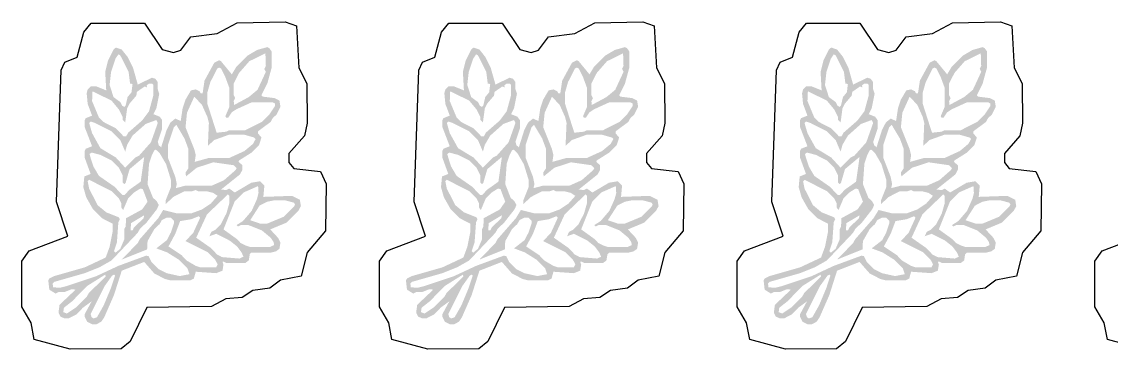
# Model space of a CAD drawing. Header units: millimetres. Extents: x 4 to 281, y 4 to 80.
# Drawn here: x 3.9 to 80.1, y 57.1 to 80.1 of the extents above; entities that cross this region are included whole.
import ezdxf

# ---------------------------------------------------------------- set-up
doc = ezdxf.new("R2010")
doc.units = ezdxf.units.MM
doc.layers.add('CUT', color=1, linetype='Continuous')
doc.layers.add('RASTER', color=7, linetype='Continuous')

msp = doc.modelspace()

# ---------------------------------------------------------------- hatches: boundary and pattern name
at = {"layer": 'RASTER'}
h = msp.add_hatch(color=7, dxfattribs=at)
h.paths.add_polyline_path([(10.446, 78.281), (10.855, 78.138), (11.263, 77.627), (11.641, 76.881), (11.978, 75.686), (12.969, 76.166), (13.204, 76.095), (13.378, 75.86), (13.378, 75.349), (13.48, 75.042), (13.276, 74.021), (13.072, 73.612), (13.511, 73.439), (13.684, 73.204), (13.684, 72.591), (13.378, 71.671), (13.449, 71.436), (13.613, 71.293), (13.991, 72.489), (14.267, 73.03), (14.604, 73.306), (14.982, 73.132), (15.115, 74.021), (15.319, 74.634), (15.697, 75.277), (16.034, 75.349), (16.31, 75.216), (16.371, 75.073), (16.514, 75.073), (16.647, 75.962), (17.331, 77.218), (17.669, 77.392), (17.801, 77.321), (18.557, 76.401), (18.864, 76.912), (19.681, 77.729), (20.325, 78.107), (21.04, 78.311), (21.173, 78.24), (21.346, 78.005), (21.346, 76.881), (21.04, 75.758), (20.631, 74.94), (20.733, 74.838), (21.551, 74.736), (21.888, 74.562), (21.959, 74.123), (21.683, 73.582), (21.418, 73.336), (21.275, 73.071), (20.396, 72.417), (20.396, 72.254), (20.631, 71.978), (20.457, 71.436), (19.947, 70.926), (19.068, 70.374), (19.027, 70.272), (19.303, 70.037), (19.303, 69.73), (19.129, 69.393), (17.801, 68.331), (18.179, 68.3), (18.384, 68.402), (18.762, 68.126), (19.916, 68.811), (20.529, 68.913), (20.835, 68.607), (20.764, 67.82), (22.776, 67.892), (23.318, 67.616), (23.389, 67.176), (23.216, 66.839), (22.398, 66.022), (21.244, 65.542), (21.785, 64.96), (21.959, 64.623), (21.888, 64.183), (21.653, 64.01), (21.244, 63.907), (19.916, 63.907), (19.814, 63.805), (19.742, 63.366), (19.507, 63.192), (18.179, 63.192), (17.975, 63.294), (17.904, 63.264), (17.975, 63.09), (17.904, 62.651), (17.464, 62.477), (16.034, 62.579), (15.901, 62.099), (15.625, 61.966), (14.297, 61.966), (13.889, 62.069), (13.143, 62.447), (12.428, 63.264), (10.855, 62.651), (10.313, 60.945), (9.629, 59.382), (9.425, 59.075), (9.087, 58.902), (8.781, 58.902), (8.444, 59.075), (8.27, 59.413), (8.27, 59.617), (8.75, 60.506), (8.137, 60.056), (7.688, 59.586), (7.146, 59.31), (6.84, 59.31), (6.564, 59.443), (6.431, 59.719), (6.503, 60.26), (7.627, 61.323), (7.351, 61.353), (6.84, 61.149), (6.431, 61.149), (6.227, 61.047), (5.788, 61.323), (5.716, 61.966), (5.788, 62.099), (6.125, 62.273), (8.27, 62.886), (9.731, 63.57), (10.007, 64.316), (10.211, 65.338), (10.211, 65.951), (9.465, 66.329), (8.852, 66.941), (8.372, 67.789), (8.168, 68.504), (8.24, 69.25), (8.679, 69.424), (8.27, 70.548), (8.27, 71.058), (8.342, 71.191), (8.781, 71.365), (8.27, 72.693), (8.27, 73.204), (8.342, 73.336), (8.781, 73.51), (8.474, 74.327), (8.403, 75.073), (8.474, 75.349), (8.679, 75.553), (9.087, 75.553), (9.772, 75.277), (9.7, 76.575), (9.905, 77.392), (10.283, 78.138)])
h.paths.add_polyline_path([(20.907, 77.872), (19.783, 77.321), (19.068, 76.503), (18.69, 75.758), (18.69, 74.94), (18.792, 74.736), (18.69, 74.532), (18.721, 74.256), (19.742, 74.808), (20.355, 75.318), (20.938, 76.575), (20.835, 76.779), (20.938, 76.983)])
h.paths.add_polyline_path([(10.62, 77.801), (10.415, 77.494), (10.109, 76.575), (10.007, 75.655), (10.283, 74.808), (10.753, 74.46), (10.896, 74.195), (11.028, 74.123), (11.131, 74.225), (11.263, 74.808), (11.539, 75.145), (11.611, 75.727), (11.437, 75.758), (11.335, 76.575), (10.753, 77.729)])
h.paths.add_polyline_path([(17.669, 76.881), (17.536, 76.81), (17.056, 75.86), (16.851, 75.145), (16.851, 74.327), (17.495, 72.315), (18.179, 72.386), (18.384, 72.489), (19.507, 72.489), (20.662, 73.071), (21.173, 73.582), (21.581, 74.195), (21.581, 74.358), (21.448, 74.43), (19.916, 74.43), (18.864, 73.949), (18.557, 73.745), (18.312, 73.377), (18.149, 73.377), (18.108, 73.479), (18.384, 74.123), (18.384, 75.451), (18.108, 76.197), (17.801, 76.81)])
h.paths.add_polyline_path([(12.765, 75.758), (12.591, 75.625), (12.632, 75.482), (12.459, 75.553), (11.917, 75.175), (11.876, 74.91), (11.406, 74.358), (11.233, 74.021), (11.1, 73.03), (10.926, 73.204), (10.926, 73.408), (10.65, 73.949), (10.14, 74.562), (8.812, 75.216), (8.781, 74.532), (9.261, 73.377), (9.568, 73.071), (10.446, 72.621), (10.998, 72.049), (11.161, 72.049), (11.304, 72.315), (12.285, 73.173), (12.765, 73.817), (13.072, 74.94), (13.072, 75.655), (12.969, 75.758)])
h.paths.add_polyline_path([(15.932, 74.838), (15.421, 73.714), (15.319, 72.693), (15.932, 71.161), (16.034, 70.752), (15.963, 70.272), (16.953, 70.548), (18.384, 70.548), (19.436, 71.028), (20.049, 71.539), (20.222, 71.876), (20.12, 71.978), (19.405, 72.182), (18.384, 72.182), (17.331, 71.804), (16.882, 71.395), (16.953, 72.999), (16.851, 73.408), (16.473, 74.256)])
h.paths.add_polyline_path([(13.276, 73.204), (12.53, 72.928), (11.611, 72.111), (11.233, 71.467), (11.1, 70.987), (10.753, 71.804), (10.14, 72.417), (8.985, 72.999), (8.679, 73.102), (8.577, 72.999), (8.781, 72.284), (9.363, 71.232), (10.446, 70.578), (11.1, 69.863), (11.815, 70.578), (12.081, 70.721), (12.898, 71.641), (13.378, 72.999)])
h.paths.add_polyline_path([(14.675, 72.867), (14.502, 72.693), (14.093, 71.467), (14.093, 70.548), (14.604, 69.22), (14.706, 68.709), (14.635, 68.433), (15.319, 68.607), (17.158, 68.607), (18.006, 68.985), (18.823, 69.7), (18.894, 69.832), (18.69, 70.037), (17.26, 70.241), (16.106, 69.863), (15.35, 69.25), (15.319, 69.526), (15.523, 69.832), (15.523, 71.161), (15.247, 71.906)])
h.paths.add_polyline_path([(13.245, 71.13), (13.143, 71.089), (12.969, 70.752), (12.765, 70.139), (12.663, 68.709), (13.041, 67.759), (13.306, 67.514), (13.449, 67.248), (13.306, 66.941), (12.591, 66.022), (12.121, 65.573), (11.978, 65.307), (10.14, 63.366), (9.292, 62.886), (8.27, 62.477), (6.125, 61.864), (6.023, 61.762), (6.053, 61.486), (6.533, 61.456), (6.942, 61.558), (9.087, 62.273), (10.62, 62.988), (12.561, 63.703), (12.734, 63.672), (12.939, 63.264), (13.449, 62.753), (13.991, 62.477), (14.91, 62.273), (15.595, 62.406), (15.452, 62.814), (14.839, 63.427), (14.022, 63.938), (13.276, 64.214), (14.022, 64.796), (14.297, 65.338), (14.502, 65.951), (14.502, 66.155), (14.297, 66.359), (13.991, 66.359), (13.654, 66.186), (13.511, 65.92), (13.143, 65.573), (12.663, 64.725), (12.632, 64.142), (10.855, 63.427), (11.978, 64.592), (12.121, 64.857), (13.409, 66.329), (13.756, 66.901), (14.706, 66.666), (15.728, 66.666), (16.473, 66.941), (17.086, 67.35), (17.566, 67.892), (17.26, 68.096), (16.851, 68.198), (16.238, 68.198), (16.034, 68.3), (15.728, 68.198), (15.217, 68.198), (14.471, 67.82), (13.919, 67.309), (13.919, 67.554), (14.297, 68.504), (14.297, 69.015), (13.96, 70.108), (13.511, 70.885)])
h.paths.add_polyline_path([(8.75, 70.926), (8.607, 70.823), (8.679, 70.548), (8.883, 69.935), (9.261, 69.291), (10.344, 68.535), (10.896, 67.963), (11.059, 67.963), (11.406, 68.331), (12.183, 68.882), (12.428, 70.619), (11.406, 69.761), (11.131, 68.811), (11.028, 68.709), (10.926, 68.811), (10.926, 69.322), (10.65, 69.863), (10.14, 70.374), (9.394, 70.752)])
h.paths.add_polyline_path([(8.577, 69.015), (8.474, 68.913), (8.577, 68.402), (9.159, 67.248), (9.772, 66.737), (10.65, 66.39), (10.722, 66.257), (10.62, 66.053), (10.518, 64.623), (10.313, 64.01), (10.415, 63.907), (10.753, 64.183), (11.028, 64.827), (11.028, 65.542), (11.131, 65.746), (11.161, 66.329), (12.285, 66.941), (12.663, 67.483), (12.326, 68.372), (12.152, 68.402), (11.713, 68.126), (11.304, 67.718), (10.957, 66.901), (10.824, 67.074), (10.824, 67.381), (10.65, 67.718), (10.14, 68.229)])
h.paths.add_polyline_path([(20.396, 68.576), (19.375, 68.126), (18.762, 67.514), (17.975, 65.542), (18.925, 64.857), (19.17, 64.592), (19.507, 64.418), (19.814, 64.316), (21.244, 64.316), (21.52, 64.449), (21.479, 64.653), (21.275, 64.96), (20.662, 65.47), (19.712, 65.848), (19.201, 65.848), (18.997, 65.746), (18.894, 65.848), (19.334, 66.124), (19.947, 66.839), (20.325, 67.687), (20.427, 68.096)])
h.paths.add_polyline_path([(18.281, 67.994), (16.821, 66.594), (16.065, 64.96), (17.086, 64.245), (17.536, 63.775), (17.873, 63.601), (19.099, 63.499), (19.375, 63.632), (19.232, 63.938), (18.925, 64.347), (18.414, 64.755), (17.464, 65.235), (16.984, 65.062), (17.127, 65.368), (17.393, 65.511), (17.801, 65.92), (18.179, 66.666), (18.384, 67.381), (18.384, 67.892)])
h.paths.add_polyline_path([(21.551, 67.585), (21.04, 67.483), (20.498, 67.207), (19.844, 66.186), (20.529, 65.951), (21.04, 65.951), (22.194, 66.431), (22.909, 67.146), (22.981, 67.279), (22.909, 67.411), (22.266, 67.585)])
h.paths.add_polyline_path([(12.428, 66.533), (11.509, 65.981), (11.468, 65.47), (11.611, 65.47), (11.713, 65.675), (12.387, 66.329)])
h.paths.add_polyline_path([(16.238, 66.461), (15.728, 66.257), (14.941, 66.124), (14.604, 65.235), (14.124, 64.347), (15.043, 63.734), (15.39, 63.366), (16.034, 62.988), (16.341, 62.886), (17.464, 62.886), (17.566, 63.09), (17.393, 63.427), (16.882, 63.938), (15.319, 64.725), (15.86, 65.307), (16.341, 66.359)])
h.paths.add_polyline_path([(9.7, 62.375), (8.444, 61.588), (7.381, 60.506), (6.809, 60.056), (6.768, 59.75), (7.014, 59.647), (7.688, 60.097), (8.403, 60.812), (8.546, 61.078), (9.731, 62.242)])
h.paths.add_polyline_path([(10.313, 62.375), (10.18, 62.304), (9.67, 61.588), (8.679, 59.617), (8.75, 59.382), (8.883, 59.31), (9.118, 59.382), (9.598, 60.23), (10.109, 61.456), (10.385, 62.304)])
h = msp.add_hatch(color=7, dxfattribs=at)
h.paths.add_polyline_path([(35.47, 78.281), (35.879, 78.138), (36.287, 77.627), (36.665, 76.881), (37.002, 75.686), (37.993, 76.166), (38.228, 76.095), (38.402, 75.86), (38.402, 75.349), (38.504, 75.042), (38.3, 74.021), (38.095, 73.612), (38.535, 73.439), (38.708, 73.204), (38.708, 72.591), (38.402, 71.671), (38.473, 71.436), (38.637, 71.293), (39.015, 72.489), (39.291, 73.03), (39.628, 73.306), (40.006, 73.132), (40.138, 74.021), (40.343, 74.634), (40.721, 75.277), (41.058, 75.349), (41.334, 75.216), (41.395, 75.073), (41.538, 75.073), (41.671, 75.962), (42.355, 77.218), (42.692, 77.392), (42.825, 77.321), (43.581, 76.401), (43.888, 76.912), (44.705, 77.729), (45.348, 78.107), (46.064, 78.311), (46.196, 78.24), (46.37, 78.005), (46.37, 76.881), (46.064, 75.758), (45.655, 74.94), (45.757, 74.838), (46.574, 74.736), (46.911, 74.562), (46.983, 74.123), (46.707, 73.582), (46.442, 73.336), (46.299, 73.071), (45.42, 72.417), (45.42, 72.254), (45.655, 71.978), (45.481, 71.436), (44.97, 70.926), (44.092, 70.374), (44.051, 70.272), (44.327, 70.037), (44.327, 69.73), (44.153, 69.393), (42.825, 68.331), (43.203, 68.3), (43.407, 68.402), (43.785, 68.126), (44.94, 68.811), (45.553, 68.913), (45.859, 68.607), (45.788, 67.82), (47.8, 67.892), (48.342, 67.616), (48.413, 67.176), (48.24, 66.839), (47.422, 66.022), (46.268, 65.542), (46.809, 64.96), (46.983, 64.623), (46.911, 64.183), (46.677, 64.01), (46.268, 63.907), (44.94, 63.907), (44.838, 63.805), (44.766, 63.366), (44.531, 63.192), (43.203, 63.192), (42.999, 63.294), (42.927, 63.264), (42.999, 63.09), (42.927, 62.651), (42.488, 62.477), (41.058, 62.579), (40.925, 62.099), (40.649, 61.966), (39.321, 61.966), (38.913, 62.069), (38.167, 62.447), (37.452, 63.264), (35.879, 62.651), (35.337, 60.945), (34.653, 59.382), (34.448, 59.075), (34.111, 58.902), (33.805, 58.902), (33.468, 59.075), (33.294, 59.413), (33.294, 59.617), (33.774, 60.506), (33.161, 60.056), (32.712, 59.586), (32.17, 59.31), (31.864, 59.31), (31.588, 59.443), (31.455, 59.719), (31.527, 60.26), (32.65, 61.323), (32.375, 61.353), (31.864, 61.149), (31.455, 61.149), (31.251, 61.047), (30.812, 61.323), (30.74, 61.966), (30.812, 62.099), (31.149, 62.273), (33.294, 62.886), (34.755, 63.57), (35.031, 64.316), (35.235, 65.338), (35.235, 65.951), (34.489, 66.329), (33.876, 66.941), (33.396, 67.789), (33.192, 68.504), (33.263, 69.25), (33.703, 69.424), (33.294, 70.548), (33.294, 71.058), (33.365, 71.191), (33.805, 71.365), (33.294, 72.693), (33.294, 73.204), (33.365, 73.336), (33.805, 73.51), (33.498, 74.327), (33.427, 75.073), (33.498, 75.349), (33.703, 75.553), (34.111, 75.553), (34.796, 75.277), (34.724, 76.575), (34.928, 77.392), (35.306, 78.138)])
h.paths.add_polyline_path([(45.931, 77.872), (44.807, 77.321), (44.092, 76.503), (43.714, 75.758), (43.714, 74.94), (43.816, 74.736), (43.714, 74.532), (43.745, 74.256), (44.766, 74.808), (45.379, 75.318), (45.961, 76.575), (45.859, 76.779), (45.961, 76.983)])
h.paths.add_polyline_path([(35.644, 77.801), (35.439, 77.494), (35.133, 76.575), (35.031, 75.655), (35.306, 74.808), (35.776, 74.46), (35.919, 74.195), (36.052, 74.123), (36.154, 74.225), (36.287, 74.808), (36.563, 75.145), (36.635, 75.727), (36.461, 75.758), (36.359, 76.575), (35.776, 77.729)])
h.paths.add_polyline_path([(42.692, 76.881), (42.56, 76.81), (42.079, 75.86), (41.875, 75.145), (41.875, 74.327), (42.519, 72.315), (43.203, 72.386), (43.407, 72.489), (44.531, 72.489), (45.686, 73.071), (46.196, 73.582), (46.605, 74.195), (46.605, 74.358), (46.472, 74.43), (44.94, 74.43), (43.888, 73.949), (43.581, 73.745), (43.336, 73.377), (43.173, 73.377), (43.132, 73.479), (43.407, 74.123), (43.407, 75.451), (43.132, 76.197), (42.825, 76.81)])
h.paths.add_polyline_path([(37.789, 75.758), (37.615, 75.625), (37.656, 75.482), (37.482, 75.553), (36.941, 75.175), (36.9, 74.91), (36.43, 74.358), (36.257, 74.021), (36.124, 73.03), (35.95, 73.204), (35.95, 73.408), (35.674, 73.949), (35.163, 74.562), (33.835, 75.216), (33.805, 74.532), (34.285, 73.377), (34.591, 73.071), (35.47, 72.621), (36.022, 72.049), (36.185, 72.049), (36.328, 72.315), (37.309, 73.173), (37.789, 73.817), (38.095, 74.94), (38.095, 75.655), (37.993, 75.758)])
h.paths.add_polyline_path([(40.956, 74.838), (40.445, 73.714), (40.343, 72.693), (40.956, 71.161), (41.058, 70.752), (40.986, 70.272), (41.977, 70.548), (43.407, 70.548), (44.46, 71.028), (45.073, 71.539), (45.246, 71.876), (45.144, 71.978), (44.429, 72.182), (43.407, 72.182), (42.355, 71.804), (41.906, 71.395), (41.977, 72.999), (41.875, 73.408), (41.497, 74.256)])
h.paths.add_polyline_path([(38.3, 73.204), (37.554, 72.928), (36.635, 72.111), (36.257, 71.467), (36.124, 70.987), (35.776, 71.804), (35.163, 72.417), (34.009, 72.999), (33.703, 73.102), (33.6, 72.999), (33.805, 72.284), (34.387, 71.232), (35.47, 70.578), (36.124, 69.863), (36.839, 70.578), (37.104, 70.721), (37.922, 71.641), (38.402, 72.999)])
h.paths.add_polyline_path([(39.699, 72.867), (39.526, 72.693), (39.117, 71.467), (39.117, 70.548), (39.628, 69.22), (39.73, 68.709), (39.658, 68.433), (40.343, 68.607), (42.182, 68.607), (43.03, 68.985), (43.847, 69.7), (43.918, 69.832), (43.714, 70.037), (42.284, 70.241), (41.129, 69.863), (40.373, 69.25), (40.343, 69.526), (40.547, 69.832), (40.547, 71.161), (40.271, 71.906)])
h.paths.add_polyline_path([(38.269, 71.13), (38.167, 71.089), (37.993, 70.752), (37.789, 70.139), (37.687, 68.709), (38.065, 67.759), (38.33, 67.514), (38.473, 67.248), (38.33, 66.941), (37.615, 66.022), (37.145, 65.573), (37.002, 65.307), (35.163, 63.366), (34.316, 62.886), (33.294, 62.477), (31.149, 61.864), (31.047, 61.762), (31.077, 61.486), (31.557, 61.456), (31.966, 61.558), (34.111, 62.273), (35.644, 62.988), (37.585, 63.703), (37.758, 63.672), (37.963, 63.264), (38.473, 62.753), (39.015, 62.477), (39.934, 62.273), (40.619, 62.406), (40.476, 62.814), (39.863, 63.427), (39.045, 63.938), (38.3, 64.214), (39.045, 64.796), (39.321, 65.338), (39.526, 65.951), (39.526, 66.155), (39.321, 66.359), (39.015, 66.359), (38.678, 66.186), (38.535, 65.92), (38.167, 65.573), (37.687, 64.725), (37.656, 64.142), (35.879, 63.427), (37.002, 64.592), (37.145, 64.857), (38.432, 66.329), (38.78, 66.901), (39.73, 66.666), (40.751, 66.666), (41.497, 66.941), (42.11, 67.35), (42.59, 67.892), (42.284, 68.096), (41.875, 68.198), (41.262, 68.198), (41.058, 68.3), (40.751, 68.198), (40.241, 68.198), (39.495, 67.82), (38.943, 67.309), (38.943, 67.554), (39.321, 68.504), (39.321, 69.015), (38.984, 70.108), (38.535, 70.885)])
h.paths.add_polyline_path([(33.774, 70.926), (33.631, 70.823), (33.703, 70.548), (33.907, 69.935), (34.285, 69.291), (35.368, 68.535), (35.919, 67.963), (36.083, 67.963), (36.43, 68.331), (37.207, 68.882), (37.452, 70.619), (36.43, 69.761), (36.154, 68.811), (36.052, 68.709), (35.95, 68.811), (35.95, 69.322), (35.674, 69.863), (35.163, 70.374), (34.418, 70.752)])
h.paths.add_polyline_path([(33.6, 69.015), (33.498, 68.913), (33.6, 68.402), (34.183, 67.248), (34.796, 66.737), (35.674, 66.39), (35.746, 66.257), (35.644, 66.053), (35.541, 64.623), (35.337, 64.01), (35.439, 63.907), (35.776, 64.183), (36.052, 64.827), (36.052, 65.542), (36.154, 65.746), (36.185, 66.329), (37.309, 66.941), (37.687, 67.483), (37.35, 68.372), (37.176, 68.402), (36.737, 68.126), (36.328, 67.718), (35.981, 66.901), (35.848, 67.074), (35.848, 67.381), (35.674, 67.718), (35.163, 68.229)])
h.paths.add_polyline_path([(45.42, 68.576), (44.398, 68.126), (43.785, 67.514), (42.999, 65.542), (43.949, 64.857), (44.194, 64.592), (44.531, 64.418), (44.838, 64.316), (46.268, 64.316), (46.544, 64.449), (46.503, 64.653), (46.299, 64.96), (45.686, 65.47), (44.736, 65.848), (44.225, 65.848), (44.02, 65.746), (43.918, 65.848), (44.358, 66.124), (44.97, 66.839), (45.348, 67.687), (45.451, 68.096)])
h.paths.add_polyline_path([(43.305, 67.994), (41.844, 66.594), (41.089, 64.96), (42.11, 64.245), (42.56, 63.775), (42.897, 63.601), (44.123, 63.499), (44.398, 63.632), (44.255, 63.938), (43.949, 64.347), (43.438, 64.755), (42.488, 65.235), (42.008, 65.062), (42.151, 65.368), (42.417, 65.511), (42.825, 65.92), (43.203, 66.666), (43.407, 67.381), (43.407, 67.892)])
h.paths.add_polyline_path([(46.574, 67.585), (46.064, 67.483), (45.522, 67.207), (44.868, 66.186), (45.553, 65.951), (46.064, 65.951), (47.218, 66.431), (47.933, 67.146), (48.005, 67.279), (47.933, 67.411), (47.289, 67.585)])
h.paths.add_polyline_path([(37.452, 66.533), (36.532, 65.981), (36.491, 65.47), (36.635, 65.47), (36.737, 65.675), (37.411, 66.329)])
h.paths.add_polyline_path([(41.262, 66.461), (40.751, 66.257), (39.965, 66.124), (39.628, 65.235), (39.148, 64.347), (40.067, 63.734), (40.414, 63.366), (41.058, 62.988), (41.364, 62.886), (42.488, 62.886), (42.59, 63.09), (42.417, 63.427), (41.906, 63.938), (40.343, 64.725), (40.884, 65.307), (41.364, 66.359)])
h.paths.add_polyline_path([(34.724, 62.375), (33.468, 61.588), (32.405, 60.506), (31.833, 60.056), (31.792, 59.75), (32.037, 59.647), (32.712, 60.097), (33.427, 60.812), (33.57, 61.078), (34.755, 62.242)])
h.paths.add_polyline_path([(35.337, 62.375), (35.204, 62.304), (34.694, 61.588), (33.703, 59.617), (33.774, 59.382), (33.907, 59.31), (34.142, 59.382), (34.622, 60.23), (35.133, 61.456), (35.409, 62.304)])
h = msp.add_hatch(color=7, dxfattribs=at)
h.paths.add_polyline_path([(60.494, 78.281), (60.902, 78.138), (61.311, 77.627), (61.689, 76.881), (62.026, 75.686), (63.017, 76.166), (63.252, 76.095), (63.426, 75.86), (63.426, 75.349), (63.528, 75.042), (63.323, 74.021), (63.119, 73.612), (63.558, 73.439), (63.732, 73.204), (63.732, 72.591), (63.426, 71.671), (63.497, 71.436), (63.661, 71.293), (64.039, 72.489), (64.314, 73.03), (64.652, 73.306), (65.03, 73.132), (65.162, 74.021), (65.367, 74.634), (65.745, 75.277), (66.082, 75.349), (66.358, 75.216), (66.419, 75.073), (66.562, 75.073), (66.695, 75.962), (67.379, 77.218), (67.716, 77.392), (67.849, 77.321), (68.605, 76.401), (68.911, 76.912), (69.729, 77.729), (70.372, 78.107), (71.087, 78.311), (71.22, 78.24), (71.394, 78.005), (71.394, 76.881), (71.087, 75.758), (70.679, 74.94), (70.781, 74.838), (71.598, 74.736), (71.935, 74.562), (72.007, 74.123), (71.731, 73.582), (71.465, 73.336), (71.322, 73.071), (70.444, 72.417), (70.444, 72.254), (70.679, 71.978), (70.505, 71.436), (69.994, 70.926), (69.116, 70.374), (69.075, 70.272), (69.351, 70.037), (69.351, 69.73), (69.177, 69.393), (67.849, 68.331), (68.227, 68.3), (68.431, 68.402), (68.809, 68.126), (69.964, 68.811), (70.577, 68.913), (70.883, 68.607), (70.812, 67.82), (72.824, 67.892), (73.365, 67.616), (73.437, 67.176), (73.263, 66.839), (72.446, 66.022), (71.292, 65.542), (71.833, 64.96), (72.007, 64.623), (71.935, 64.183), (71.7, 64.01), (71.292, 63.907), (69.964, 63.907), (69.862, 63.805), (69.79, 63.366), (69.555, 63.192), (68.227, 63.192), (68.023, 63.294), (67.951, 63.264), (68.023, 63.09), (67.951, 62.651), (67.512, 62.477), (66.082, 62.579), (65.949, 62.099), (65.673, 61.966), (64.345, 61.966), (63.936, 62.069), (63.191, 62.447), (62.476, 63.264), (60.902, 62.651), (60.361, 60.945), (59.677, 59.382), (59.472, 59.075), (59.135, 58.902), (58.829, 58.902), (58.491, 59.075), (58.318, 59.413), (58.318, 59.617), (58.798, 60.506), (58.185, 60.056), (57.736, 59.586), (57.194, 59.31), (56.888, 59.31), (56.612, 59.443), (56.479, 59.719), (56.551, 60.26), (57.674, 61.323), (57.398, 61.353), (56.888, 61.149), (56.479, 61.149), (56.275, 61.047), (55.835, 61.323), (55.764, 61.966), (55.835, 62.099), (56.173, 62.273), (58.318, 62.886), (59.779, 63.57), (60.054, 64.316), (60.259, 65.338), (60.259, 65.951), (59.513, 66.329), (58.9, 66.941), (58.42, 67.789), (58.216, 68.504), (58.287, 69.25), (58.726, 69.424), (58.318, 70.548), (58.318, 71.058), (58.389, 71.191), (58.829, 71.365), (58.318, 72.693), (58.318, 73.204), (58.389, 73.336), (58.829, 73.51), (58.522, 74.327), (58.451, 75.073), (58.522, 75.349), (58.726, 75.553), (59.135, 75.553), (59.82, 75.277), (59.748, 76.575), (59.952, 77.392), (60.33, 78.138)])
h.paths.add_polyline_path([(70.955, 77.872), (69.831, 77.321), (69.116, 76.503), (68.738, 75.758), (68.738, 74.94), (68.84, 74.736), (68.738, 74.532), (68.768, 74.256), (69.79, 74.808), (70.403, 75.318), (70.985, 76.575), (70.883, 76.779), (70.985, 76.983)])
h.paths.add_polyline_path([(60.667, 77.801), (60.463, 77.494), (60.157, 76.575), (60.054, 75.655), (60.33, 74.808), (60.8, 74.46), (60.943, 74.195), (61.076, 74.123), (61.178, 74.225), (61.311, 74.808), (61.587, 75.145), (61.658, 75.727), (61.485, 75.758), (61.383, 76.575), (60.8, 77.729)])
h.paths.add_polyline_path([(67.716, 76.881), (67.583, 76.81), (67.103, 75.86), (66.899, 75.145), (66.899, 74.327), (67.543, 72.315), (68.227, 72.386), (68.431, 72.489), (69.555, 72.489), (70.709, 73.071), (71.22, 73.582), (71.629, 74.195), (71.629, 74.358), (71.496, 74.43), (69.964, 74.43), (68.911, 73.949), (68.605, 73.745), (68.36, 73.377), (68.196, 73.377), (68.156, 73.479), (68.431, 74.123), (68.431, 75.451), (68.156, 76.197), (67.849, 76.81)])
h.paths.add_polyline_path([(62.813, 75.758), (62.639, 75.625), (62.68, 75.482), (62.506, 75.553), (61.965, 75.175), (61.924, 74.91), (61.454, 74.358), (61.28, 74.021), (61.148, 73.03), (60.974, 73.204), (60.974, 73.408), (60.698, 73.949), (60.187, 74.562), (58.859, 75.216), (58.829, 74.532), (59.309, 73.377), (59.615, 73.071), (60.494, 72.621), (61.045, 72.049), (61.209, 72.049), (61.352, 72.315), (62.333, 73.173), (62.813, 73.817), (63.119, 74.94), (63.119, 75.655), (63.017, 75.758)])
h.paths.add_polyline_path([(65.98, 74.838), (65.469, 73.714), (65.367, 72.693), (65.98, 71.161), (66.082, 70.752), (66.01, 70.272), (67.001, 70.548), (68.431, 70.548), (69.484, 71.028), (70.096, 71.539), (70.27, 71.876), (70.168, 71.978), (69.453, 72.182), (68.431, 72.182), (67.379, 71.804), (66.93, 71.395), (67.001, 72.999), (66.899, 73.408), (66.521, 74.256)])
h.paths.add_polyline_path([(63.323, 73.204), (62.578, 72.928), (61.658, 72.111), (61.28, 71.467), (61.148, 70.987), (60.8, 71.804), (60.187, 72.417), (59.033, 72.999), (58.726, 73.102), (58.624, 72.999), (58.829, 72.284), (59.411, 71.232), (60.494, 70.578), (61.148, 69.863), (61.863, 70.578), (62.128, 70.721), (62.946, 71.641), (63.426, 72.999)])
h.paths.add_polyline_path([(64.723, 72.867), (64.549, 72.693), (64.141, 71.467), (64.141, 70.548), (64.652, 69.22), (64.754, 68.709), (64.682, 68.433), (65.367, 68.607), (67.205, 68.607), (68.053, 68.985), (68.871, 69.7), (68.942, 69.832), (68.738, 70.037), (67.308, 70.241), (66.153, 69.863), (65.397, 69.25), (65.367, 69.526), (65.571, 69.832), (65.571, 71.161), (65.295, 71.906)])
h.paths.add_polyline_path([(63.293, 71.13), (63.191, 71.089), (63.017, 70.752), (62.813, 70.139), (62.711, 68.709), (63.089, 67.759), (63.354, 67.514), (63.497, 67.248), (63.354, 66.941), (62.639, 66.022), (62.169, 65.573), (62.026, 65.307), (60.187, 63.366), (59.339, 62.886), (58.318, 62.477), (56.173, 61.864), (56.07, 61.762), (56.101, 61.486), (56.581, 61.456), (56.99, 61.558), (59.135, 62.273), (60.667, 62.988), (62.608, 63.703), (62.782, 63.672), (62.986, 63.264), (63.497, 62.753), (64.039, 62.477), (64.958, 62.273), (65.642, 62.406), (65.499, 62.814), (64.886, 63.427), (64.069, 63.938), (63.323, 64.214), (64.069, 64.796), (64.345, 65.338), (64.549, 65.951), (64.549, 66.155), (64.345, 66.359), (64.039, 66.359), (63.701, 66.186), (63.558, 65.92), (63.191, 65.573), (62.711, 64.725), (62.68, 64.142), (60.902, 63.427), (62.026, 64.592), (62.169, 64.857), (63.456, 66.329), (63.804, 66.901), (64.754, 66.666), (65.775, 66.666), (66.521, 66.941), (67.134, 67.35), (67.614, 67.892), (67.308, 68.096), (66.899, 68.198), (66.286, 68.198), (66.082, 68.3), (65.775, 68.198), (65.264, 68.198), (64.519, 67.82), (63.967, 67.309), (63.967, 67.554), (64.345, 68.504), (64.345, 69.015), (64.008, 70.108), (63.558, 70.885)])
h.paths.add_polyline_path([(58.798, 70.926), (58.655, 70.823), (58.726, 70.548), (58.931, 69.935), (59.309, 69.291), (60.392, 68.535), (60.943, 67.963), (61.107, 67.963), (61.454, 68.331), (62.23, 68.882), (62.476, 70.619), (61.454, 69.761), (61.178, 68.811), (61.076, 68.709), (60.974, 68.811), (60.974, 69.322), (60.698, 69.863), (60.187, 70.374), (59.442, 70.752)])
h.paths.add_polyline_path([(58.624, 69.015), (58.522, 68.913), (58.624, 68.402), (59.207, 67.248), (59.82, 66.737), (60.698, 66.39), (60.77, 66.257), (60.667, 66.053), (60.565, 64.623), (60.361, 64.01), (60.463, 63.907), (60.8, 64.183), (61.076, 64.827), (61.076, 65.542), (61.178, 65.746), (61.209, 66.329), (62.333, 66.941), (62.711, 67.483), (62.373, 68.372), (62.2, 68.402), (61.76, 68.126), (61.352, 67.718), (61.005, 66.901), (60.872, 67.074), (60.872, 67.381), (60.698, 67.718), (60.187, 68.229)])
h.paths.add_polyline_path([(70.444, 68.576), (69.422, 68.126), (68.809, 67.514), (68.023, 65.542), (68.973, 64.857), (69.218, 64.592), (69.555, 64.418), (69.862, 64.316), (71.292, 64.316), (71.568, 64.449), (71.527, 64.653), (71.322, 64.96), (70.709, 65.47), (69.759, 65.848), (69.249, 65.848), (69.044, 65.746), (68.942, 65.848), (69.381, 66.124), (69.994, 66.839), (70.372, 67.687), (70.474, 68.096)])
h.paths.add_polyline_path([(68.329, 67.994), (66.868, 66.594), (66.112, 64.96), (67.134, 64.245), (67.583, 63.775), (67.921, 63.601), (69.146, 63.499), (69.422, 63.632), (69.279, 63.938), (68.973, 64.347), (68.462, 64.755), (67.512, 65.235), (67.032, 65.062), (67.175, 65.368), (67.44, 65.511), (67.849, 65.92), (68.227, 66.666), (68.431, 67.381), (68.431, 67.892)])
h.paths.add_polyline_path([(71.598, 67.585), (71.087, 67.483), (70.546, 67.207), (69.892, 66.186), (70.577, 65.951), (71.087, 65.951), (72.242, 66.431), (72.957, 67.146), (73.028, 67.279), (72.957, 67.411), (72.313, 67.585)])
h.paths.add_polyline_path([(62.476, 66.533), (61.556, 65.981), (61.515, 65.47), (61.658, 65.47), (61.76, 65.675), (62.435, 66.329)])
h.paths.add_polyline_path([(66.286, 66.461), (65.775, 66.257), (64.989, 66.124), (64.652, 65.235), (64.171, 64.347), (65.091, 63.734), (65.438, 63.366), (66.082, 62.988), (66.388, 62.886), (67.512, 62.886), (67.614, 63.09), (67.44, 63.427), (66.93, 63.938), (65.367, 64.725), (65.908, 65.307), (66.388, 66.359)])
h.paths.add_polyline_path([(59.748, 62.375), (58.491, 61.588), (57.429, 60.506), (56.857, 60.056), (56.816, 59.75), (57.061, 59.647), (57.736, 60.097), (58.451, 60.812), (58.594, 61.078), (59.779, 62.242)])
h.paths.add_polyline_path([(60.361, 62.375), (60.228, 62.304), (59.717, 61.588), (58.726, 59.617), (58.798, 59.382), (58.931, 59.31), (59.166, 59.382), (59.646, 60.23), (60.157, 61.456), (60.432, 62.304)])

# ---------------------------------------------------------------- linework, layer by layer
at = {"layer": 'CUT'}
for points in [[(8.716, 79.981), (12.44, 79.992), (13.678, 78.135), (14.477, 77.924), (14.99, 78.091), (15.683, 79.023), (17.534, 79.252), (18.93, 80.011), (22.288, 80.084), (23.072, 79.799), (23.249, 76.847), (23.813, 75.771), (23.833, 72.985), (23.639, 72.098), (22.556, 70.864), (22.556, 70.238), (22.899, 69.81), (24.758, 69.603), (25.162, 68.738), (25.109, 65.439), (23.831, 63.934), (23.398, 62.256), (21.965, 61.99), (21.205, 61.416), (20.017, 61.272), (19.289, 60.77), (18.137, 60.687), (17.143, 60.144), (12.606, 60.073), (11.445, 57.691), (10.823, 57.181), (7.251, 57.15), (4.739, 57.831), (4.513, 59.006), (3.863, 60.111), (3.863, 63.317), (4.371, 64.052), (7.087, 65.063), (6.293, 67.463), (6.622, 76.689), (6.88, 77.252), (7.726, 77.615), (8.196, 79.346)], [(33.739, 79.981), (37.464, 79.992), (38.702, 78.135), (39.501, 77.924), (40.013, 78.091), (40.707, 79.023), (42.558, 79.252), (43.953, 80.011), (47.312, 80.084), (48.096, 79.799), (48.273, 76.847), (48.836, 75.771), (48.857, 72.985), (48.662, 72.098), (47.58, 70.864), (47.58, 70.238), (47.923, 69.81), (49.782, 69.603), (50.186, 68.738), (50.133, 65.439), (48.855, 63.934), (48.422, 62.256), (46.989, 61.99), (46.229, 61.416), (45.041, 61.272), (44.313, 60.77), (43.161, 60.687), (42.167, 60.144), (37.63, 60.073), (36.469, 57.691), (35.846, 57.181), (32.275, 57.15), (29.763, 57.831), (29.537, 59.006), (28.886, 60.111), (28.886, 63.317), (29.395, 64.052), (32.11, 65.063), (31.317, 67.463), (31.646, 76.689), (31.904, 77.252), (32.75, 77.615), (33.22, 79.346)], [(58.763, 79.981), (62.488, 79.992), (63.726, 78.135), (64.525, 77.924), (65.037, 78.091), (65.731, 79.023), (67.582, 79.252), (68.977, 80.011), (72.336, 80.084), (73.119, 79.799), (73.297, 76.847), (73.86, 75.771), (73.881, 72.985), (73.686, 72.098), (72.604, 70.864), (72.604, 70.238), (72.947, 69.81), (74.806, 69.603), (75.209, 68.738), (75.157, 65.439), (73.879, 63.934), (73.446, 62.256), (72.013, 61.99), (71.253, 61.416), (70.065, 61.272), (69.337, 60.77), (68.185, 60.687), (67.19, 60.144), (62.654, 60.073), (61.493, 57.691), (60.87, 57.181), (57.299, 57.15), (54.787, 57.831), (54.561, 59.006), (53.91, 60.111), (53.91, 63.317), (54.419, 64.052), (57.134, 65.063), (56.341, 67.463), (56.669, 76.689), (56.928, 77.252), (57.774, 77.615), (58.244, 79.346)]]:
    msp.add_lwpolyline(points, close=True, dxfattribs=at)
msp.add_lwpolyline([(82.323, 57.15), (79.811, 57.831), (79.585, 59.006), (78.934, 60.111), (78.934, 63.317), (79.443, 64.052), (82.158, 65.063)], dxfattribs=at)

doc.saveas('drawing.dxf')
